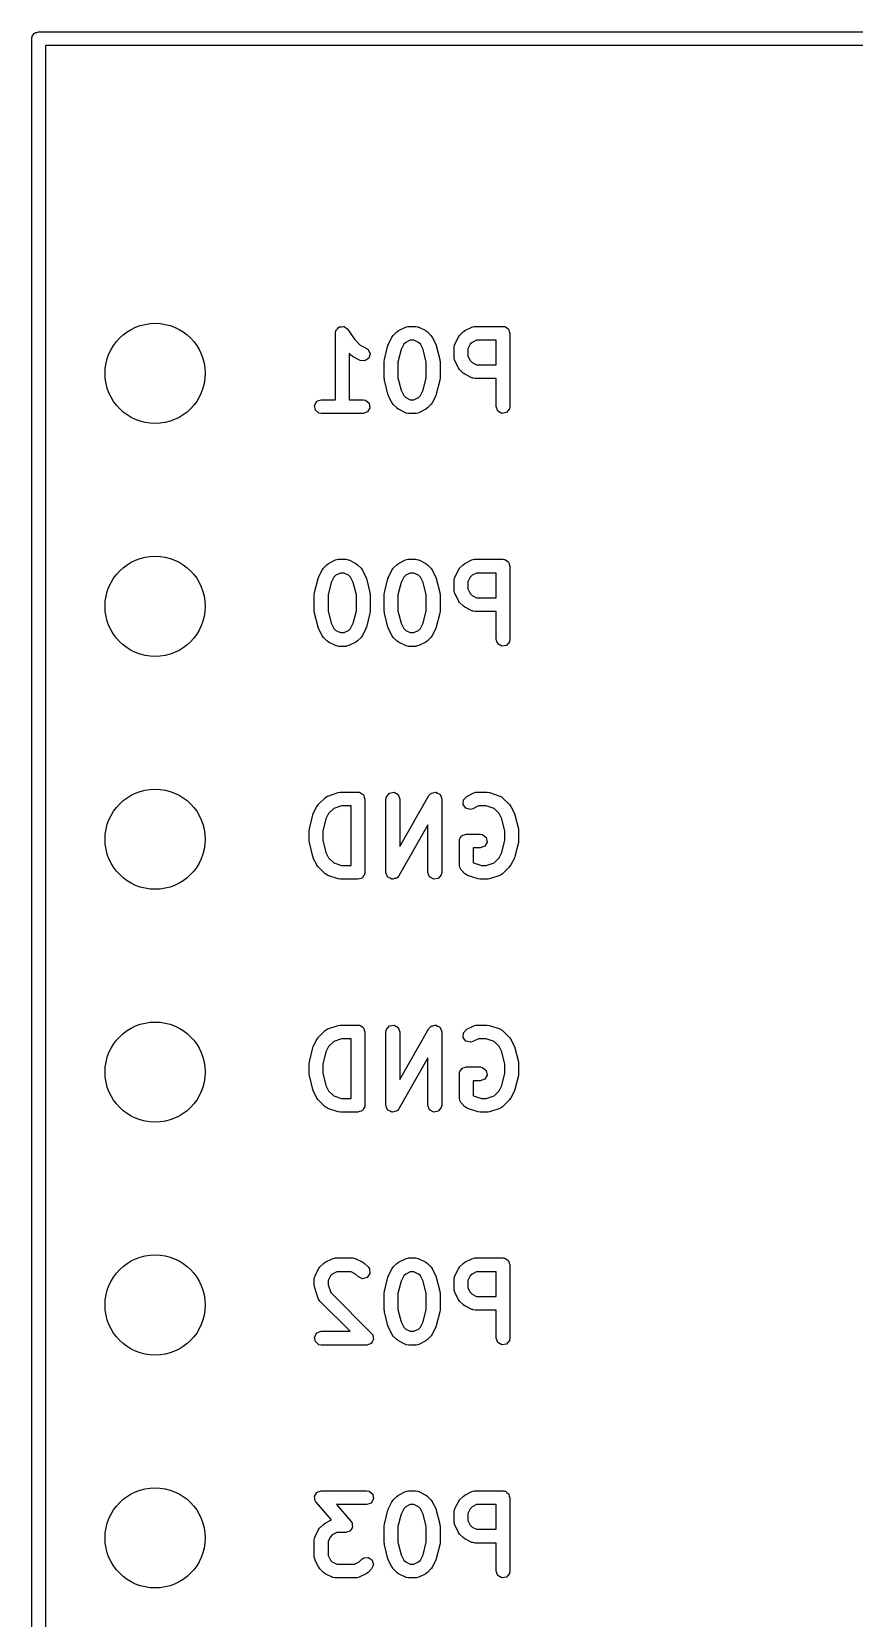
# Model space of a CAD drawing. Extents: x 191 to 317, y -162 to -60.
# Drawn here: x 245.03 to 254, y -77.7 to -60.4 of the extents above; entities that cross this region are included whole.
import ezdxf

# ---------------------------------------------------------------- set-up
doc = ezdxf.new("R2010")
doc.units = 0
doc.layers.add('BLACK', color=7, linetype='CONTINUOUS')

msp = doc.modelspace()

# ---------------------------------------------------------------- linework, layer by layer
at = {"layer": 'BLACK', "linetype": 'CONTINUOUS'}
for p, q in [((245.035, -60.4733), (245.037, -60.4635)), ((245.035, -93.3345), (245.035, -60.4733)), ((245.036, -60.4603), (245.038, -60.4574)), ((245.037, -60.4635), (245.036, -60.4603)), ((245.038, -60.4574), (245.04, -60.4476)), ((245.04, -60.4476), (245.052, -60.4327)), ((245.052, -60.4327), (245.062, -60.4158)), ((245.062, -60.4158), (245.068, -60.4135)), ((245.068, -60.4135), (245.072, -60.4083)), ((245.072, -60.4083), (245.092, -60.4049)), ((245.092, -60.4049), (245.11, -60.3983)), ((245.11, -60.3983), (262.89, -60.3983)), ((245.185, -60.5483), (245.185, -93.2595)), ((262.815, -60.5483), (245.185, -60.5483)), ((248.344, -63.6864), (248.349, -63.6608)), ((248.349, -63.6608), (248.351, -63.6575)), ((248.351, -63.6575), (248.352, -63.6532)), ((248.352, -63.6532), (248.368, -63.6382)), ((248.368, -63.6382), (248.382, -63.6215)), ((248.382, -63.6215), (248.386, -63.6207)), ((248.386, -63.6207), (248.389, -63.6178)), ((248.389, -63.6178), (248.411, -63.6164)), ((248.411, -63.6164), (248.432, -63.6126)), ((248.432, -63.6126), (248.436, -63.6147)), ((248.436, -63.6147), (248.44, -63.6145)), ((248.44, -63.6145), (248.458, -63.6273)), ((248.458, -63.6273), (248.476, -63.6382)), ((248.476, -63.6382), (248.478, -63.6423)), ((248.478, -63.6423), (248.481, -63.6448)), ((248.481, -63.6448), (248.554, -63.7529)), ((248.976, -63.7096), (249.014, -63.6715)), ((249.014, -63.6715), (249.032, -63.6586)), ((249.032, -63.6586), (249.033, -63.6575)), ((249.033, -63.6575), (249.109, -63.6194)), ((249.109, -63.6194), (249.134, -63.6119)), ((249.134, -63.6119), (249.139, -63.613)), ((249.139, -63.613), (249.143, -63.6114)), ((249.143, -63.6114), (249.219, -63.6114)), ((249.219, -63.6114), (249.245, -63.616)), ((249.245, -63.616), (249.248, -63.6188)), ((249.248, -63.6188), (249.253, -63.6194)), ((249.253, -63.6194), (249.329, -63.6575)), ((249.329, -63.6575), (249.347, -63.6708)), ((249.347, -63.6708), (249.348, -63.6715)), ((249.348, -63.6715), (249.386, -63.7096)), ((249.699, -63.7096), (249.737, -63.6715)), ((249.737, -63.6715), (249.756, -63.6586)), ((249.756, -63.6586), (249.757, -63.6575)), ((249.757, -63.6575), (249.833, -63.6194)), ((249.833, -63.6194), (249.858, -63.6119)), ((249.858, -63.6119), (249.862, -63.613)), ((249.862, -63.613), (249.867, -63.6114)), ((249.867, -63.6114), (250.171, -63.6114)), ((250.171, -63.6114), (250.181, -63.6132)), ((250.181, -63.6132), (250.184, -63.6126)), ((250.184, -63.6126), (250.187, -63.6142)), ((250.187, -63.6142), (250.197, -63.616)), ((250.197, -63.616), (250.212, -63.6285)), ((250.212, -63.6285), (250.229, -63.6382)), ((250.229, -63.6382), (250.231, -63.6446)), ((250.231, -63.6446), (250.236, -63.6489)), ((250.236, -63.6489), (250.24, -63.6681)), ((250.24, -63.6681), (250.246, -63.6864)), ((248.344, -64.4114), (248.344, -63.6864)), ((248.554, -63.7529), (248.616, -63.8153)), ((248.616, -63.8153), (248.681, -63.8479)), ((248.88, -63.973), (248.918, -63.8206)), ((248.918, -63.8206), (248.923, -63.8088)), ((248.923, -63.8053), (248.961, -63.7291)), ((248.923, -63.8088), (248.923, -63.8053)), ((248.961, -63.7291), (248.975, -63.7111)), ((248.975, -63.7111), (248.976, -63.7096)), ((249.09, -63.8071), (249.061, -63.865)), ((249.111, -63.7862), (249.09, -63.8071)), ((249.161, -63.7614), (249.111, -63.7862)), ((249.201, -63.7614), (249.161, -63.7614)), ((249.251, -63.7862), (249.201, -63.7614)), ((249.272, -63.8071), (249.251, -63.7862)), ((249.301, -63.865), (249.272, -63.8071)), ((249.386, -63.7096), (249.399, -63.728)), ((249.399, -63.728), (249.4, -63.7291)), ((249.4, -63.7291), (249.439, -63.8053)), ((249.439, -63.8053), (249.442, -63.8177)), ((249.442, -63.8177), (249.444, -63.8206)), ((249.444, -63.8206), (249.482, -63.973)), ((249.639, -63.8388), (249.644, -63.8132)), ((249.639, -63.9531), (249.639, -63.8388)), ((249.644, -63.8132), (249.647, -63.8097)), ((249.647, -63.8053), (249.685, -63.7291)), ((249.647, -63.8097), (249.647, -63.8053)), ((249.685, -63.7291), (249.699, -63.7111)), ((249.699, -63.7111), (249.699, -63.7096)), ((249.814, -63.8071), (249.789, -63.8565)), ((249.835, -63.7862), (249.814, -63.8071)), ((249.884, -63.7614), (249.835, -63.7862)), ((250.096, -63.7614), (249.884, -63.7614)), ((250.096, -64.0305), (250.096, -63.7614)), ((250.246, -63.6864), (250.246, -64.4864)), ((248.518, -63.9299), (248.494, -63.9056)), ((248.494, -63.9056), (248.494, -64.4114)), ((248.52, -63.9306), (248.518, -63.9299)), ((248.538, -63.944), (248.52, -63.9306)), ((248.614, -63.9821), (248.538, -63.944)), ((248.665, -63.988), (248.614, -63.9821)), ((248.708, -63.9597), (248.665, -63.988)), ((248.681, -63.8479), (248.702, -63.8634)), ((248.702, -63.8634), (248.722, -63.9105)), ((248.722, -63.9105), (248.708, -63.9597)), ((248.877, -63.9912), (248.88, -63.9765)), ((248.877, -64.1817), (248.877, -63.9912)), ((248.88, -63.9765), (248.88, -63.973)), ((249.061, -63.865), (249.027, -64.0004)), ((249.027, -64.0004), (249.027, -64.1724)), ((249.335, -64.0004), (249.301, -63.865)), ((249.335, -64.1724), (249.335, -64.0004)), ((249.482, -63.973), (249.483, -63.9879)), ((249.483, -63.9879), (249.485, -63.9912)), ((249.485, -63.9912), (249.485, -64.1817)), ((249.641, -63.9573), (249.639, -63.9531)), ((249.64, -63.9617), (249.641, -63.9573)), ((249.647, -63.9866), (249.64, -63.9617)), ((249.685, -64.0628), (249.647, -63.9866)), ((249.789, -63.8565), (249.789, -63.9354)), ((249.789, -63.9354), (249.814, -63.9849)), ((249.814, -63.9849), (249.835, -64.0058)), ((249.835, -64.0058), (249.884, -64.0305)), ((248.879, -64.1849), (248.877, -64.1817)), ((248.88, -64.1999), (248.879, -64.1849)), ((249.027, -64.1724), (249.061, -64.3079)), ((249.301, -64.3079), (249.335, -64.1724)), ((249.485, -64.1817), (249.482, -64.1964)), ((249.686, -64.064), (249.685, -64.0628)), ((249.699, -64.0823), (249.686, -64.064)), ((249.737, -64.1204), (249.699, -64.0823)), ((249.739, -64.1211), (249.737, -64.1204)), ((249.757, -64.1345), (249.739, -64.1211)), ((249.833, -64.1726), (249.757, -64.1345)), ((249.838, -64.1731), (249.833, -64.1726)), ((249.841, -64.176), (249.838, -64.1731)), ((249.867, -64.1805), (249.841, -64.176)), ((250.096, -64.1805), (249.867, -64.1805)), ((249.884, -64.0305), (250.096, -64.0305)), ((250.096, -64.4864), (250.096, -64.1805)), ((248.918, -64.3522), (248.88, -64.1999)), ((248.92, -64.3552), (248.918, -64.3522)), ((248.923, -64.3676), (248.92, -64.3552)), ((249.061, -64.3079), (249.09, -64.3658)), ((249.272, -64.3658), (249.301, -64.3079)), ((249.444, -64.3522), (249.439, -64.3641)), ((249.439, -64.3641), (249.439, -64.3676)), ((249.482, -64.1999), (249.444, -64.3522)), ((249.482, -64.1964), (249.482, -64.1999)), ((248.117, -64.4734), (248.142, -64.429)), ((248.126, -64.5239), (248.117, -64.4734)), ((248.165, -64.5569), (248.126, -64.5239)), ((248.142, -64.429), (248.19, -64.4114)), ((248.19, -64.4114), (248.344, -64.4114)), ((248.494, -64.4114), (248.648, -64.4114)), ((248.648, -64.4114), (248.673, -64.416)), ((248.673, -64.416), (248.713, -64.4489)), ((248.721, -64.4995), (248.696, -64.5439)), ((248.713, -64.4489), (248.721, -64.4995)), ((248.961, -64.4438), (248.923, -64.3676)), ((248.963, -64.4449), (248.961, -64.4438)), ((248.976, -64.4633), (248.963, -64.4449)), ((249.014, -64.5014), (248.976, -64.4633)), ((249.015, -64.5021), (249.014, -64.5014)), ((249.033, -64.5154), (249.015, -64.5021)), ((249.109, -64.5535), (249.033, -64.5154)), ((249.09, -64.3658), (249.111, -64.3867)), ((249.111, -64.3867), (249.161, -64.4114)), ((249.161, -64.4114), (249.201, -64.4114)), ((249.201, -64.4114), (249.251, -64.3867)), ((249.251, -64.3867), (249.272, -64.3658)), ((249.329, -64.5154), (249.253, -64.5535)), ((249.33, -64.5142), (249.329, -64.5154)), ((249.348, -64.5014), (249.33, -64.5142)), ((249.386, -64.4633), (249.348, -64.5014)), ((249.387, -64.4618), (249.386, -64.4633)), ((249.4, -64.4438), (249.387, -64.4618)), ((249.439, -64.3676), (249.4, -64.4438)), ((250.114, -64.5346), (250.096, -64.4864)), ((250.158, -64.5603), (250.114, -64.5346)), ((250.242, -64.5121), (250.209, -64.5514)), ((250.246, -64.4864), (250.242, -64.5121)), ((248.19, -64.5614), (248.165, -64.5569)), ((248.648, -64.5614), (248.19, -64.5614)), ((248.696, -64.5439), (248.648, -64.5614)), ((249.114, -64.554), (249.109, -64.5535)), ((249.117, -64.5569), (249.114, -64.554)), ((249.143, -64.5614), (249.117, -64.5569)), ((249.219, -64.5614), (249.143, -64.5614)), ((249.223, -64.5599), (249.219, -64.5614)), ((249.228, -64.5609), (249.223, -64.5599)), ((249.253, -64.5535), (249.228, -64.5609)), ((250.209, -64.5514), (250.158, -64.5603)), ((248.2, -66.2691), (248.213, -66.2511)), ((248.213, -66.2511), (248.214, -66.2496)), ((248.214, -66.2496), (248.252, -66.2115)), ((248.252, -66.2115), (248.27, -66.1986)), ((248.27, -66.1986), (248.271, -66.1975)), ((248.271, -66.1975), (248.347, -66.1594)), ((248.347, -66.1594), (248.372, -66.1519)), ((248.372, -66.1519), (248.377, -66.153)), ((248.377, -66.153), (248.381, -66.1514)), ((248.381, -66.1514), (248.457, -66.1514)), ((248.457, -66.1514), (248.483, -66.156)), ((248.483, -66.156), (248.486, -66.1588)), ((248.486, -66.1588), (248.491, -66.1594)), ((248.491, -66.1594), (248.567, -66.1975)), ((248.567, -66.1975), (248.585, -66.2108)), ((248.585, -66.2108), (248.586, -66.2115)), ((248.586, -66.2115), (248.624, -66.2496)), ((248.624, -66.2496), (248.637, -66.268)), ((248.637, -66.268), (248.639, -66.2691)), ((248.961, -66.2691), (248.975, -66.2511)), ((248.975, -66.2511), (248.976, -66.2496)), ((248.976, -66.2496), (249.014, -66.2115)), ((249.014, -66.2115), (249.032, -66.1986)), ((249.032, -66.1986), (249.033, -66.1975)), ((249.033, -66.1975), (249.109, -66.1594)), ((249.109, -66.1594), (249.134, -66.1519)), ((249.134, -66.1519), (249.139, -66.153)), ((249.139, -66.153), (249.143, -66.1514)), ((249.143, -66.1514), (249.219, -66.1514)), ((249.219, -66.1514), (249.245, -66.156)), ((249.245, -66.156), (249.248, -66.1588)), ((249.248, -66.1588), (249.253, -66.1594)), ((249.253, -66.1594), (249.329, -66.1975)), ((249.329, -66.1975), (249.347, -66.2108)), ((249.347, -66.2108), (249.348, -66.2115)), ((249.348, -66.2115), (249.386, -66.2496)), ((249.386, -66.2496), (249.399, -66.268)), ((249.399, -66.268), (249.4, -66.2691)), ((249.685, -66.2691), (249.699, -66.2511)), ((249.699, -66.2496), (249.737, -66.2115)), ((249.699, -66.2511), (249.699, -66.2496)), ((249.737, -66.2115), (249.756, -66.1986)), ((249.756, -66.1986), (249.757, -66.1975)), ((249.757, -66.1975), (249.833, -66.1594)), ((249.833, -66.1594), (249.858, -66.1519)), ((249.858, -66.1519), (249.862, -66.153)), ((249.862, -66.153), (249.867, -66.1514)), ((249.867, -66.1514), (250.171, -66.1514)), ((250.171, -66.1514), (250.181, -66.1532)), ((250.181, -66.1532), (250.184, -66.1526)), ((250.184, -66.1526), (250.187, -66.1542)), ((250.187, -66.1542), (250.197, -66.156)), ((250.197, -66.156), (250.212, -66.1685)), ((250.212, -66.1685), (250.229, -66.1782)), ((250.229, -66.1782), (250.231, -66.1846)), ((250.231, -66.1846), (250.236, -66.1889)), ((250.236, -66.1889), (250.24, -66.2081)), ((250.24, -66.2081), (250.246, -66.2264)), ((250.246, -66.2264), (250.246, -67.0264)), ((248.118, -66.513), (248.156, -66.3606)), ((248.156, -66.3606), (248.161, -66.3488)), ((248.161, -66.3453), (248.2, -66.2691)), ((248.161, -66.3488), (248.161, -66.3453)), ((248.299, -66.405), (248.265, -66.5404)), ((248.328, -66.3471), (248.299, -66.405)), ((248.349, -66.3262), (248.328, -66.3471)), ((248.399, -66.3014), (248.349, -66.3262)), ((248.439, -66.3014), (248.399, -66.3014)), ((248.489, -66.3262), (248.439, -66.3014)), ((248.51, -66.3471), (248.489, -66.3262)), ((248.539, -66.405), (248.51, -66.3471)), ((248.573, -66.5404), (248.539, -66.405)), ((248.639, -66.2691), (248.677, -66.3453)), ((248.677, -66.3453), (248.68, -66.3577)), ((248.68, -66.3577), (248.682, -66.3606)), ((248.682, -66.3606), (248.72, -66.513)), ((248.88, -66.513), (248.918, -66.3606)), ((248.918, -66.3606), (248.923, -66.3488)), ((248.923, -66.3453), (248.961, -66.2691)), ((248.923, -66.3488), (248.923, -66.3453)), ((249.061, -66.405), (249.027, -66.5404)), ((249.09, -66.3471), (249.061, -66.405)), ((249.111, -66.3262), (249.09, -66.3471)), ((249.161, -66.3014), (249.111, -66.3262)), ((249.201, -66.3014), (249.161, -66.3014)), ((249.251, -66.3262), (249.201, -66.3014)), ((249.272, -66.3471), (249.251, -66.3262)), ((249.301, -66.405), (249.272, -66.3471)), ((249.335, -66.5404), (249.301, -66.405)), ((249.4, -66.2691), (249.439, -66.3453)), ((249.439, -66.3453), (249.442, -66.3577)), ((249.442, -66.3577), (249.444, -66.3606)), ((249.444, -66.3606), (249.482, -66.513)), ((249.639, -66.3788), (249.644, -66.3532)), ((249.639, -66.4931), (249.639, -66.3788)), ((249.644, -66.3532), (249.647, -66.3497)), ((249.647, -66.3453), (249.685, -66.2691)), ((249.647, -66.3497), (249.647, -66.3453)), ((249.814, -66.3471), (249.789, -66.3965)), ((249.789, -66.3965), (249.789, -66.4754)), ((249.835, -66.3262), (249.814, -66.3471)), ((249.884, -66.3014), (249.835, -66.3262)), ((250.096, -66.3014), (249.884, -66.3014)), ((250.096, -66.5705), (250.096, -66.3014)), ((248.115, -66.5312), (248.118, -66.5165)), ((248.115, -66.7217), (248.115, -66.5312)), ((248.118, -66.5165), (248.118, -66.513)), ((248.265, -66.5404), (248.265, -66.7124)), ((248.573, -66.7124), (248.573, -66.5404)), ((248.72, -66.513), (248.721, -66.5279)), ((248.721, -66.5279), (248.723, -66.5312)), ((248.723, -66.5312), (248.723, -66.7217)), ((248.877, -66.5312), (248.88, -66.5165)), ((248.877, -66.7217), (248.877, -66.5312)), ((248.88, -66.5165), (248.88, -66.513)), ((249.027, -66.5404), (249.027, -66.7124)), ((249.335, -66.7124), (249.335, -66.5404)), ((249.482, -66.513), (249.483, -66.5279)), ((249.483, -66.5279), (249.485, -66.5312)), ((249.485, -66.5312), (249.485, -66.7217)), ((249.641, -66.4973), (249.639, -66.4931)), ((249.64, -66.5017), (249.641, -66.4973)), ((249.647, -66.5266), (249.64, -66.5017)), ((249.685, -66.6028), (249.647, -66.5266)), ((249.686, -66.604), (249.685, -66.6028)), ((249.699, -66.6223), (249.686, -66.604)), ((249.789, -66.4754), (249.814, -66.5249)), ((249.814, -66.5249), (249.835, -66.5458)), ((249.835, -66.5458), (249.884, -66.5705)), ((249.884, -66.5705), (250.096, -66.5705)), ((248.117, -66.7249), (248.115, -66.7217)), ((248.118, -66.7399), (248.117, -66.7249)), ((248.156, -66.8922), (248.118, -66.7399)), ((248.265, -66.7124), (248.299, -66.8479)), ((248.539, -66.8479), (248.573, -66.7124)), ((248.72, -66.7399), (248.682, -66.8922)), ((248.723, -66.7217), (248.72, -66.7364)), ((248.72, -66.7364), (248.72, -66.7399)), ((248.879, -66.7249), (248.877, -66.7217)), ((248.88, -66.7399), (248.879, -66.7249)), ((248.918, -66.8922), (248.88, -66.7399)), ((249.027, -66.7124), (249.061, -66.8479)), ((249.301, -66.8479), (249.335, -66.7124)), ((249.482, -66.7399), (249.444, -66.8922)), ((249.485, -66.7217), (249.482, -66.7364)), ((249.482, -66.7364), (249.482, -66.7399)), ((249.737, -66.6604), (249.699, -66.6223)), ((249.739, -66.6611), (249.737, -66.6604)), ((249.757, -66.6745), (249.739, -66.6611)), ((249.833, -66.7126), (249.757, -66.6745)), ((249.838, -66.7131), (249.833, -66.7126)), ((249.841, -66.716), (249.838, -66.7131)), ((249.867, -66.7205), (249.841, -66.716)), ((250.096, -66.7205), (249.867, -66.7205)), ((250.096, -67.0264), (250.096, -66.7205)), ((248.158, -66.8952), (248.156, -66.8922)), ((248.161, -66.9076), (248.158, -66.8952)), ((248.2, -66.9838), (248.161, -66.9076)), ((248.299, -66.8479), (248.328, -66.9058)), ((248.328, -66.9058), (248.349, -66.9267)), ((248.349, -66.9267), (248.399, -66.9514)), ((248.399, -66.9514), (248.439, -66.9514)), ((248.439, -66.9514), (248.489, -66.9267)), ((248.489, -66.9267), (248.51, -66.9058)), ((248.51, -66.9058), (248.539, -66.8479)), ((248.677, -66.9076), (248.639, -66.9838)), ((248.682, -66.8922), (248.677, -66.9041)), ((248.677, -66.9041), (248.677, -66.9076)), ((248.92, -66.8952), (248.918, -66.8922)), ((248.923, -66.9076), (248.92, -66.8952)), ((248.961, -66.9838), (248.923, -66.9076)), ((249.061, -66.8479), (249.09, -66.9058)), ((249.09, -66.9058), (249.111, -66.9267)), ((249.111, -66.9267), (249.161, -66.9514)), ((249.161, -66.9514), (249.201, -66.9514)), ((249.201, -66.9514), (249.251, -66.9267)), ((249.251, -66.9267), (249.272, -66.9058)), ((249.272, -66.9058), (249.301, -66.8479)), ((249.439, -66.9076), (249.4, -66.9838)), ((249.444, -66.8922), (249.439, -66.9041)), ((249.439, -66.9041), (249.439, -66.9076)), ((248.201, -66.9849), (248.2, -66.9838)), ((248.214, -67.0033), (248.201, -66.9849)), ((248.252, -67.0414), (248.214, -67.0033)), ((248.253, -67.0421), (248.252, -67.0414)), ((248.271, -67.0554), (248.253, -67.0421)), ((248.347, -67.0935), (248.271, -67.0554)), ((248.352, -67.094), (248.347, -67.0935)), ((248.355, -67.0969), (248.352, -67.094)), ((248.381, -67.1014), (248.355, -67.0969)), ((248.457, -67.1014), (248.381, -67.1014)), ((248.461, -67.0999), (248.457, -67.1014)), ((248.466, -67.1009), (248.461, -67.0999)), ((248.491, -67.0935), (248.466, -67.1009)), ((248.567, -67.0554), (248.491, -67.0935)), ((248.568, -67.0542), (248.567, -67.0554)), ((248.586, -67.0414), (248.568, -67.0542)), ((248.624, -67.0033), (248.586, -67.0414)), ((248.625, -67.0018), (248.624, -67.0033)), ((248.639, -66.9838), (248.625, -67.0018)), ((248.963, -66.9849), (248.961, -66.9838)), ((248.976, -67.0033), (248.963, -66.9849)), ((249.014, -67.0414), (248.976, -67.0033)), ((249.015, -67.0421), (249.014, -67.0414)), ((249.033, -67.0554), (249.015, -67.0421)), ((249.109, -67.0935), (249.033, -67.0554)), ((249.114, -67.094), (249.109, -67.0935)), ((249.117, -67.0969), (249.114, -67.094)), ((249.143, -67.1014), (249.117, -67.0969)), ((249.219, -67.1014), (249.143, -67.1014)), ((249.223, -67.0999), (249.219, -67.1014)), ((249.228, -67.1009), (249.223, -67.0999)), ((249.253, -67.0935), (249.228, -67.1009)), ((249.329, -67.0554), (249.253, -67.0935)), ((249.33, -67.0542), (249.329, -67.0554)), ((249.348, -67.0414), (249.33, -67.0542)), ((249.386, -67.0033), (249.348, -67.0414)), ((249.387, -67.0018), (249.386, -67.0033)), ((249.4, -66.9838), (249.387, -67.0018)), ((250.114, -67.0746), (250.096, -67.0264)), ((250.158, -67.1003), (250.114, -67.0746)), ((250.209, -67.0914), (250.158, -67.1003)), ((250.242, -67.0521), (250.209, -67.0914)), ((250.246, -67.0264), (250.242, -67.0521)), ((248.104, -68.9234), (248.142, -68.8472)), ((248.142, -68.8472), (248.156, -68.8292)), ((248.156, -68.8277), (248.233, -68.7515)), ((248.156, -68.8292), (248.156, -68.8277)), ((248.233, -68.7515), (248.254, -68.7366)), ((248.254, -68.7366), (248.258, -68.7362)), ((248.258, -68.7362), (248.262, -68.7334)), ((248.262, -68.7334), (248.376, -68.6953)), ((248.412, -68.8414), (248.326, -68.8701)), ((248.376, -68.6953), (248.398, -68.692)), ((248.398, -68.692), (248.4, -68.6914)), ((248.4, -68.6914), (248.59, -68.6914)), ((248.515, -68.8414), (248.412, -68.8414)), ((248.515, -69.4914), (248.515, -68.8414)), ((248.59, -68.6914), (248.6, -68.6932)), ((248.6, -68.6932), (248.603, -68.6926)), ((248.603, -68.6926), (248.606, -68.6942)), ((248.606, -68.6942), (248.616, -68.696)), ((248.616, -68.696), (248.631, -68.7085)), ((248.631, -68.7085), (248.648, -68.7182)), ((248.648, -68.7182), (248.65, -68.7246)), ((248.65, -68.7246), (248.655, -68.7289)), ((248.655, -68.7289), (248.659, -68.7481)), ((248.659, -68.7481), (248.665, -68.7664)), ((248.665, -68.7664), (248.665, -69.5664)), ((248.896, -68.7664), (248.901, -68.7408)), ((248.896, -69.5664), (248.896, -68.7664)), ((248.901, -68.7408), (248.934, -68.7015)), ((248.934, -68.7015), (248.984, -68.6926)), ((248.984, -68.6926), (249.029, -68.7182)), ((249.029, -68.7182), (249.046, -68.7664)), ((249.046, -69.284), (249.363, -68.7292)), ((249.046, -68.7664), (249.046, -69.284)), ((249.363, -68.7292), (249.38, -68.7092)), ((249.38, -68.7092), (249.387, -68.7068)), ((249.387, -68.7068), (249.391, -68.7015)), ((249.391, -68.7015), (249.41, -68.6981)), ((249.41, -68.6981), (249.428, -68.6914)), ((249.428, -68.6914), (249.435, -68.6938)), ((249.435, -68.6938), (249.442, -68.6926)), ((249.442, -68.6926), (249.458, -68.7022)), ((249.458, -68.7022), (249.477, -68.7088)), ((249.477, -68.7088), (249.48, -68.7148)), ((249.48, -68.7148), (249.486, -68.7182)), ((249.486, -68.7182), (249.493, -68.7364)), ((249.493, -68.7364), (249.502, -68.7531)), ((249.502, -68.7531), (249.501, -68.7599)), ((249.501, -68.7599), (249.504, -68.7664)), ((249.504, -68.7664), (249.504, -69.5664)), ((249.738, -68.8259), (249.741, -68.7747)), ((249.768, -68.8671), (249.738, -68.8259)), ((249.741, -68.7747), (249.776, -68.7375)), ((249.776, -68.7375), (249.852, -68.6994)), ((249.903, -68.8414), (249.843, -68.8716)), ((249.852, -68.6994), (249.877, -68.6919)), ((249.877, -68.6919), (249.881, -68.693)), ((249.881, -68.693), (249.886, -68.6914)), ((249.886, -68.6914), (250, -68.6914)), ((249.988, -68.8414), (249.903, -68.8414)), ((250.074, -68.8701), (249.988, -68.8414)), ((250, -68.6914), (250.022, -68.6953)), ((250.022, -68.6953), (250.024, -68.6953)), ((250.024, -68.6953), (250.138, -68.7334)), ((250.138, -68.7334), (250.161, -68.7458)), ((250.161, -68.7458), (250.163, -68.7496)), ((250.163, -68.7496), (250.167, -68.7515)), ((250.167, -68.7515), (250.244, -68.8277)), ((250.244, -68.8277), (250.256, -68.8461)), ((250.256, -68.8461), (250.258, -68.8472)), ((250.258, -68.8472), (250.296, -68.9234)), ((248.061, -69.0911), (248.099, -68.9387)), ((248.099, -68.9387), (248.104, -68.9269)), ((248.104, -68.9269), (248.104, -68.9234)), ((248.242, -68.9831), (248.208, -69.1185)), ((248.271, -68.9252), (248.242, -68.9831)), ((248.326, -68.8701), (248.271, -68.9252)), ((249.818, -68.879), (249.768, -68.8671)), ((249.843, -68.8716), (249.818, -68.879)), ((250.129, -68.9252), (250.074, -68.8701)), ((250.158, -68.9831), (250.129, -68.9252)), ((250.192, -69.1185), (250.158, -68.9831)), ((250.296, -68.9234), (250.299, -68.9358)), ((250.299, -68.9358), (250.301, -68.9387)), ((250.301, -68.9387), (250.339, -69.0911)), ((248.058, -69.1093), (248.061, -69.0946)), ((248.058, -69.2236), (248.058, -69.1093)), ((248.061, -69.0946), (248.061, -69.0911)), ((248.208, -69.1185), (248.208, -69.2143)), ((249.354, -69.0489), (249.037, -69.6036)), ((249.354, -69.5664), (249.354, -69.0489)), ((249.698, -69.2106), (249.699, -69.2077)), ((249.699, -69.2077), (249.701, -69.1979)), ((249.701, -69.1979), (249.713, -69.183)), ((249.713, -69.183), (249.723, -69.1661)), ((249.723, -69.1661), (249.73, -69.1638)), ((249.73, -69.1638), (249.734, -69.1586)), ((249.734, -69.1586), (249.753, -69.1552)), ((249.753, -69.1552), (249.771, -69.1486)), ((249.771, -69.1486), (249.924, -69.1486)), ((249.924, -69.1486), (249.949, -69.1531)), ((249.949, -69.1531), (249.989, -69.1861)), ((249.989, -69.1861), (249.998, -69.2366)), ((250.192, -69.2143), (250.192, -69.1185)), ((250.339, -69.0911), (250.34, -69.106)), ((250.34, -69.106), (250.342, -69.1093)), ((250.342, -69.1093), (250.342, -69.2236)), ((248.06, -69.2268), (248.058, -69.2236)), ((248.061, -69.2418), (248.06, -69.2268)), ((248.099, -69.3942), (248.061, -69.2418)), ((248.208, -69.2143), (248.242, -69.3498)), ((248.242, -69.3498), (248.271, -69.4077)), ((249.696, -69.2236), (249.698, -69.2138)), ((249.696, -69.4902), (249.696, -69.2236)), ((249.698, -69.2138), (249.698, -69.2106)), ((249.924, -69.2986), (249.846, -69.2986)), ((249.846, -69.2986), (249.846, -69.4592)), ((249.972, -69.281), (249.924, -69.2986)), ((249.998, -69.2366), (249.972, -69.281)), ((250.129, -69.4077), (250.158, -69.3498)), ((250.158, -69.3498), (250.192, -69.2143)), ((250.339, -69.2418), (250.301, -69.3942)), ((250.342, -69.2236), (250.339, -69.2383)), ((250.339, -69.2383), (250.339, -69.2418)), ((248.101, -69.3971), (248.099, -69.3942)), ((248.104, -69.4095), (248.101, -69.3971)), ((248.142, -69.4857), (248.104, -69.4095)), ((248.144, -69.4868), (248.142, -69.4857)), ((248.156, -69.5052), (248.144, -69.4868)), ((248.233, -69.5814), (248.156, -69.5052)), ((248.271, -69.4077), (248.326, -69.4628)), ((248.326, -69.4628), (248.412, -69.4914)), ((248.412, -69.4914), (248.515, -69.4914)), ((249.702, -69.5056), (249.696, -69.4902)), ((249.703, -69.5219), (249.702, -69.5056)), ((249.713, -69.5354), (249.703, -69.5219)), ((249.714, -69.5385), (249.713, -69.5354)), ((249.716, -69.5395), (249.714, -69.5385)), ((249.718, -69.5433), (249.716, -69.5395)), ((249.756, -69.5814), (249.718, -69.5433)), ((249.846, -69.4592), (249.85, -69.4628)), ((249.85, -69.4628), (249.936, -69.4914)), ((249.936, -69.4914), (249.988, -69.4914)), ((249.988, -69.4914), (250.074, -69.4628)), ((250.074, -69.4628), (250.129, -69.4077)), ((250.244, -69.5052), (250.167, -69.5814)), ((250.258, -69.4857), (250.244, -69.5037)), ((250.244, -69.5037), (250.244, -69.5052)), ((250.296, -69.4095), (250.258, -69.4857)), ((250.301, -69.3942), (250.296, -69.406)), ((250.296, -69.406), (250.296, -69.4095)), ((248.237, -69.5833), (248.233, -69.5814)), ((248.239, -69.5871), (248.237, -69.5833)), ((248.262, -69.5995), (248.239, -69.5871)), ((248.376, -69.6376), (248.262, -69.5995)), ((248.378, -69.6375), (248.376, -69.6376)), ((248.4, -69.6414), (248.378, -69.6375)), ((248.59, -69.6414), (248.4, -69.6414)), ((248.609, -69.6348), (248.59, -69.6414)), ((248.628, -69.6314), (248.609, -69.6348)), ((248.632, -69.6262), (248.628, -69.6314)), ((248.639, -69.6239), (248.632, -69.6262)), ((248.648, -69.607), (248.639, -69.6239)), ((248.661, -69.5921), (248.648, -69.607)), ((248.663, -69.5823), (248.661, -69.5921)), ((248.664, -69.5795), (248.663, -69.5823)), ((248.665, -69.5664), (248.664, -69.5762)), ((248.664, -69.5762), (248.664, -69.5795)), ((248.899, -69.573), (248.896, -69.5664)), ((248.898, -69.5798), (248.899, -69.573)), ((248.907, -69.5965), (248.898, -69.5798)), ((248.914, -69.6146), (248.907, -69.5965)), ((248.92, -69.6181), (248.914, -69.6146)), ((248.923, -69.6241), (248.92, -69.6181)), ((248.942, -69.6306), (248.923, -69.6241)), ((248.958, -69.6403), (248.942, -69.6306)), ((248.965, -69.6391), (248.958, -69.6403)), ((248.972, -69.6414), (248.965, -69.6391)), ((248.99, -69.6347), (248.972, -69.6414)), ((249.009, -69.6314), (248.99, -69.6347)), ((249.013, -69.6261), (249.009, -69.6314)), ((249.02, -69.6237), (249.013, -69.6261)), ((249.037, -69.6036), (249.02, -69.6237)), ((249.371, -69.6146), (249.354, -69.5664)), ((249.416, -69.6403), (249.371, -69.6146)), ((249.466, -69.6314), (249.416, -69.6403)), ((249.499, -69.5921), (249.466, -69.6314)), ((249.504, -69.5664), (249.499, -69.5921)), ((249.761, -69.5833), (249.756, -69.5814)), ((249.763, -69.5871), (249.761, -69.5833)), ((249.786, -69.5995), (249.763, -69.5871)), ((249.9, -69.6376), (249.786, -69.5995)), ((249.902, -69.6375), (249.9, -69.6376)), ((249.924, -69.6414), (249.902, -69.6375)), ((250, -69.6414), (249.924, -69.6414)), ((250.002, -69.6409), (250, -69.6414)), ((250.024, -69.6376), (250.002, -69.6409)), ((250.138, -69.5995), (250.024, -69.6376)), ((250.142, -69.5967), (250.138, -69.5995)), ((250.146, -69.5963), (250.142, -69.5967)), ((250.167, -69.5814), (250.146, -69.5963)), ((248.233, -71.2915), (248.254, -71.2766)), ((248.254, -71.2766), (248.258, -71.2762)), ((248.258, -71.2762), (248.262, -71.2734)), ((248.262, -71.2734), (248.376, -71.2353)), ((248.376, -71.2353), (248.398, -71.232)), ((248.398, -71.232), (248.4, -71.2314)), ((248.4, -71.2314), (248.59, -71.2314)), ((248.59, -71.2314), (248.6, -71.2332)), ((248.6, -71.2332), (248.603, -71.2326)), ((248.603, -71.2326), (248.606, -71.2342)), ((248.606, -71.2342), (248.616, -71.236)), ((248.616, -71.236), (248.631, -71.2485)), ((248.631, -71.2485), (248.648, -71.2582)), ((248.648, -71.2582), (248.65, -71.2646)), ((248.65, -71.2646), (248.655, -71.2689)), ((248.655, -71.2689), (248.659, -71.2881)), ((248.896, -71.3064), (248.901, -71.2808)), ((248.901, -71.2808), (248.934, -71.2415)), ((248.934, -71.2415), (248.984, -71.2326)), ((248.984, -71.2326), (249.029, -71.2582)), ((249.029, -71.2582), (249.046, -71.3064)), ((249.046, -71.824), (249.363, -71.2692)), ((249.363, -71.2692), (249.38, -71.2492)), ((249.38, -71.2492), (249.387, -71.2468)), ((249.387, -71.2468), (249.391, -71.2415)), ((249.391, -71.2415), (249.41, -71.2381)), ((249.41, -71.2381), (249.428, -71.2314)), ((249.428, -71.2314), (249.435, -71.2338)), ((249.435, -71.2338), (249.442, -71.2326)), ((249.442, -71.2326), (249.458, -71.2422)), ((249.458, -71.2422), (249.477, -71.2488)), ((249.477, -71.2488), (249.48, -71.2548)), ((249.48, -71.2548), (249.486, -71.2582)), ((249.486, -71.2582), (249.493, -71.2764)), ((249.493, -71.2764), (249.502, -71.2931)), ((249.741, -71.3147), (249.776, -71.2775)), ((249.776, -71.2775), (249.852, -71.2394)), ((249.852, -71.2394), (249.877, -71.2319)), ((249.877, -71.2319), (249.881, -71.233)), ((249.881, -71.233), (249.886, -71.2314)), ((249.886, -71.2314), (250, -71.2314)), ((250, -71.2314), (250.022, -71.2353)), ((250.022, -71.2353), (250.024, -71.2353)), ((250.024, -71.2353), (250.138, -71.2734)), ((250.138, -71.2734), (250.161, -71.2858)), ((250.161, -71.2858), (250.163, -71.2896)), ((248.104, -71.4634), (248.142, -71.3872)), ((248.142, -71.3872), (248.156, -71.3692)), ((248.156, -71.3677), (248.233, -71.2915)), ((248.156, -71.3692), (248.156, -71.3677)), ((248.326, -71.4101), (248.271, -71.4651)), ((248.412, -71.3814), (248.326, -71.4101)), ((248.515, -71.3814), (248.412, -71.3814)), ((248.515, -72.0314), (248.515, -71.3814)), ((248.659, -71.2881), (248.665, -71.3064)), ((248.665, -71.3064), (248.665, -72.1064)), ((248.896, -72.1064), (248.896, -71.3064)), ((249.046, -71.3064), (249.046, -71.824)), ((249.502, -71.2931), (249.501, -71.2999)), ((249.501, -71.2999), (249.504, -71.3064)), ((249.504, -71.3064), (249.504, -72.1064)), ((249.738, -71.3659), (249.741, -71.3147)), ((249.768, -71.4071), (249.738, -71.3659)), ((249.818, -71.419), (249.768, -71.4071)), ((249.843, -71.4116), (249.818, -71.419)), ((249.903, -71.3814), (249.843, -71.4116)), ((249.988, -71.3814), (249.903, -71.3814)), ((250.074, -71.4101), (249.988, -71.3814)), ((250.129, -71.4651), (250.074, -71.4101)), ((250.163, -71.2896), (250.167, -71.2915)), ((250.167, -71.2915), (250.244, -71.3677)), ((250.244, -71.3677), (250.256, -71.3861)), ((250.256, -71.3861), (250.258, -71.3872)), ((250.258, -71.3872), (250.296, -71.4634)), ((248.061, -71.6311), (248.099, -71.4787)), ((248.061, -71.6346), (248.061, -71.6311)), ((248.099, -71.4787), (248.104, -71.4669)), ((248.104, -71.4669), (248.104, -71.4634)), ((248.242, -71.5231), (248.208, -71.6585)), ((248.271, -71.4651), (248.242, -71.5231)), ((249.354, -71.5889), (249.037, -72.1436)), ((249.354, -72.1064), (249.354, -71.5889)), ((250.158, -71.5231), (250.129, -71.4651)), ((250.192, -71.6585), (250.158, -71.5231)), ((250.296, -71.4634), (250.299, -71.4758)), ((250.299, -71.4758), (250.301, -71.4787)), ((250.301, -71.4787), (250.339, -71.6311)), ((250.339, -71.6311), (250.34, -71.646)), ((248.058, -71.6493), (248.061, -71.6346)), ((248.058, -71.7636), (248.058, -71.6493)), ((248.06, -71.7668), (248.058, -71.7636)), ((248.061, -71.7818), (248.06, -71.7668)), ((248.099, -71.9342), (248.061, -71.7818)), ((248.208, -71.6585), (248.208, -71.7543)), ((248.208, -71.7543), (248.242, -71.8898)), ((249.696, -71.7636), (249.698, -71.7538)), ((249.696, -72.0302), (249.696, -71.7636)), ((249.698, -71.7506), (249.699, -71.7477)), ((249.698, -71.7538), (249.698, -71.7506)), ((249.699, -71.7477), (249.701, -71.7379)), ((249.701, -71.7379), (249.713, -71.723)), ((249.713, -71.723), (249.723, -71.7061)), ((249.723, -71.7061), (249.73, -71.7038)), ((249.73, -71.7038), (249.734, -71.6986)), ((249.734, -71.6986), (249.753, -71.6952)), ((249.753, -71.6952), (249.771, -71.6886)), ((249.771, -71.6886), (249.924, -71.6886)), ((249.924, -71.6886), (249.949, -71.6931)), ((249.949, -71.6931), (249.989, -71.7261)), ((249.998, -71.7766), (249.972, -71.821)), ((249.989, -71.7261), (249.998, -71.7766)), ((250.158, -71.8898), (250.192, -71.7543)), ((250.192, -71.7543), (250.192, -71.6585)), ((250.339, -71.7818), (250.301, -71.9342)), ((250.342, -71.7636), (250.339, -71.7783)), ((250.339, -71.7783), (250.339, -71.7818)), ((250.34, -71.646), (250.342, -71.6493)), ((250.342, -71.6493), (250.342, -71.7636)), ((248.101, -71.9371), (248.099, -71.9342)), ((248.104, -71.9495), (248.101, -71.9371)), ((248.142, -72.0257), (248.104, -71.9495)), ((248.242, -71.8898), (248.271, -71.9477)), ((248.271, -71.9477), (248.326, -72.0028)), ((249.924, -71.8386), (249.846, -71.8386)), ((249.846, -71.8386), (249.846, -71.9992)), ((249.972, -71.821), (249.924, -71.8386)), ((250.074, -72.0028), (250.129, -71.9477)), ((250.129, -71.9477), (250.158, -71.8898)), ((250.296, -71.9495), (250.258, -72.0257)), ((250.301, -71.9342), (250.296, -71.946)), ((250.296, -71.946), (250.296, -71.9495)), ((248.144, -72.0268), (248.142, -72.0257)), ((248.156, -72.0452), (248.144, -72.0268)), ((248.233, -72.1214), (248.156, -72.0452)), ((248.237, -72.1233), (248.233, -72.1214)), ((248.239, -72.1271), (248.237, -72.1233)), ((248.262, -72.1395), (248.239, -72.1271)), ((248.376, -72.1776), (248.262, -72.1395)), ((248.326, -72.0028), (248.412, -72.0314)), ((248.412, -72.0314), (248.515, -72.0314)), ((248.648, -72.147), (248.639, -72.1639)), ((248.661, -72.1321), (248.648, -72.147)), ((248.663, -72.1223), (248.661, -72.1321)), ((248.664, -72.1195), (248.663, -72.1223)), ((248.665, -72.1064), (248.664, -72.1162)), ((248.664, -72.1162), (248.664, -72.1195)), ((248.899, -72.113), (248.896, -72.1064)), ((248.898, -72.1198), (248.899, -72.113)), ((248.907, -72.1365), (248.898, -72.1198)), ((248.914, -72.1546), (248.907, -72.1365)), ((249.037, -72.1436), (249.02, -72.1637)), ((249.371, -72.1546), (249.354, -72.1064)), ((249.499, -72.1321), (249.466, -72.1714)), ((249.504, -72.1064), (249.499, -72.1321)), ((249.702, -72.0456), (249.696, -72.0302)), ((249.703, -72.0619), (249.702, -72.0456)), ((249.713, -72.0754), (249.703, -72.0619)), ((249.714, -72.0785), (249.713, -72.0754)), ((249.716, -72.0795), (249.714, -72.0785)), ((249.718, -72.0833), (249.716, -72.0795)), ((249.756, -72.1214), (249.718, -72.0833)), ((249.761, -72.1233), (249.756, -72.1214)), ((249.763, -72.1271), (249.761, -72.1233)), ((249.786, -72.1395), (249.763, -72.1271)), ((249.9, -72.1776), (249.786, -72.1395)), ((249.846, -71.9992), (249.85, -72.0028)), ((249.85, -72.0028), (249.936, -72.0314)), ((249.936, -72.0314), (249.988, -72.0314)), ((249.988, -72.0314), (250.074, -72.0028)), ((250.138, -72.1395), (250.024, -72.1776)), ((250.142, -72.1367), (250.138, -72.1395)), ((250.146, -72.1363), (250.142, -72.1367)), ((250.167, -72.1214), (250.146, -72.1363)), ((250.244, -72.0452), (250.167, -72.1214)), ((250.258, -72.0257), (250.244, -72.0437)), ((250.244, -72.0437), (250.244, -72.0452)), ((248.378, -72.1775), (248.376, -72.1776)), ((248.4, -72.1814), (248.378, -72.1775)), ((248.59, -72.1814), (248.4, -72.1814)), ((248.609, -72.1748), (248.59, -72.1814)), ((248.628, -72.1714), (248.609, -72.1748)), ((248.632, -72.1662), (248.628, -72.1714)), ((248.639, -72.1639), (248.632, -72.1662)), ((248.92, -72.1581), (248.914, -72.1546)), ((248.923, -72.1641), (248.92, -72.1581)), ((248.942, -72.1706), (248.923, -72.1641)), ((248.958, -72.1803), (248.942, -72.1706)), ((248.965, -72.1791), (248.958, -72.1803)), ((248.972, -72.1814), (248.965, -72.1791)), ((248.99, -72.1747), (248.972, -72.1814)), ((249.009, -72.1714), (248.99, -72.1747)), ((249.013, -72.1661), (249.009, -72.1714)), ((249.02, -72.1637), (249.013, -72.1661)), ((249.416, -72.1803), (249.371, -72.1546)), ((249.466, -72.1714), (249.416, -72.1803)), ((249.902, -72.1775), (249.9, -72.1776)), ((249.924, -72.1814), (249.902, -72.1775)), ((250, -72.1814), (249.924, -72.1814)), ((250.002, -72.1809), (250, -72.1814)), ((250.024, -72.1776), (250.002, -72.1809)), ((248.161, -73.8891), (248.175, -73.8711)), ((248.175, -73.8711), (248.176, -73.8696)), ((248.176, -73.8696), (248.214, -73.8315)), ((248.214, -73.8315), (248.232, -73.8186)), ((248.232, -73.8186), (248.233, -73.8175)), ((248.233, -73.8175), (248.309, -73.7794)), ((248.309, -73.7794), (248.334, -73.7719)), ((248.334, -73.7719), (248.339, -73.773)), ((248.339, -73.773), (248.343, -73.7714)), ((248.343, -73.7714), (248.533, -73.7714)), ((248.533, -73.7714), (248.559, -73.776)), ((248.559, -73.776), (248.562, -73.7788)), ((248.562, -73.7788), (248.567, -73.7794)), ((248.567, -73.7794), (248.643, -73.8175)), ((248.643, -73.8175), (248.661, -73.8308)), ((248.661, -73.8308), (248.663, -73.8315)), ((248.663, -73.8315), (248.701, -73.8696)), ((248.701, -73.8696), (248.716, -73.8909)), ((248.961, -73.8891), (248.975, -73.8711)), ((248.975, -73.8711), (248.976, -73.8696)), ((248.976, -73.8696), (249.014, -73.8315)), ((249.014, -73.8315), (249.032, -73.8186)), ((249.032, -73.8186), (249.033, -73.8175)), ((249.033, -73.8175), (249.109, -73.7794)), ((249.109, -73.7794), (249.134, -73.7719)), ((249.134, -73.7719), (249.139, -73.773)), ((249.139, -73.773), (249.143, -73.7714)), ((249.143, -73.7714), (249.219, -73.7714)), ((249.219, -73.7714), (249.245, -73.776)), ((249.245, -73.776), (249.248, -73.7788)), ((249.248, -73.7788), (249.253, -73.7794)), ((249.253, -73.7794), (249.329, -73.8175)), ((249.329, -73.8175), (249.347, -73.8308)), ((249.347, -73.8308), (249.348, -73.8315)), ((249.348, -73.8315), (249.386, -73.8696)), ((249.386, -73.8696), (249.399, -73.888)), ((249.685, -73.8891), (249.699, -73.8711)), ((249.699, -73.8696), (249.737, -73.8315)), ((249.699, -73.8711), (249.699, -73.8696)), ((249.737, -73.8315), (249.756, -73.8186)), ((249.756, -73.8186), (249.757, -73.8175)), ((249.757, -73.8175), (249.833, -73.7794)), ((249.833, -73.7794), (249.858, -73.7719)), ((249.858, -73.7719), (249.862, -73.773)), ((249.862, -73.773), (249.867, -73.7714)), ((249.867, -73.7714), (250.171, -73.7714)), ((250.171, -73.7714), (250.181, -73.7732)), ((250.181, -73.7732), (250.184, -73.7726)), ((250.184, -73.7726), (250.187, -73.7742)), ((250.187, -73.7742), (250.197, -73.776)), ((250.197, -73.776), (250.212, -73.7885)), ((250.212, -73.7885), (250.229, -73.7982)), ((250.229, -73.7982), (250.231, -73.8046)), ((250.231, -73.8046), (250.236, -73.8089)), ((250.236, -73.8089), (250.24, -73.8281)), ((250.24, -73.8281), (250.246, -73.8464)), ((250.246, -73.8464), (250.246, -74.6464)), ((248.115, -73.9988), (248.12, -73.9732)), ((248.115, -74.075), (248.115, -73.9988)), ((248.12, -73.9732), (248.123, -73.9697)), ((248.123, -73.9653), (248.161, -73.8891)), ((248.123, -73.9697), (248.123, -73.9653)), ((248.29, -73.9671), (248.265, -74.0165)), ((248.265, -74.0165), (248.265, -74.0628)), ((248.311, -73.9462), (248.29, -73.9671)), ((248.361, -73.9214), (248.311, -73.9462)), ((248.516, -73.9214), (248.361, -73.9214)), ((248.565, -73.9462), (248.516, -73.9214)), ((248.595, -73.9757), (248.565, -73.9462)), ((248.641, -73.9973), (248.595, -73.9757)), ((248.691, -73.9841), (248.641, -73.9973)), ((248.72, -73.942), (248.691, -73.9841)), ((248.716, -73.8909), (248.72, -73.942)), ((248.88, -74.133), (248.918, -73.9806)), ((248.918, -73.9806), (248.923, -73.9688)), ((248.923, -73.9653), (248.961, -73.8891)), ((248.923, -73.9688), (248.923, -73.9653)), ((249.061, -74.025), (249.027, -74.1604)), ((249.09, -73.9671), (249.061, -74.025)), ((249.111, -73.9462), (249.09, -73.9671)), ((249.161, -73.9214), (249.111, -73.9462)), ((249.201, -73.9214), (249.161, -73.9214)), ((249.251, -73.9462), (249.201, -73.9214)), ((249.272, -73.9671), (249.251, -73.9462)), ((249.301, -74.025), (249.272, -73.9671)), ((249.335, -74.1604), (249.301, -74.025)), ((249.399, -73.888), (249.4, -73.8891)), ((249.4, -73.8891), (249.439, -73.9653)), ((249.439, -73.9653), (249.442, -73.9777)), ((249.442, -73.9777), (249.444, -73.9806)), ((249.444, -73.9806), (249.482, -74.133)), ((249.639, -73.9988), (249.644, -73.9732)), ((249.639, -74.1131), (249.639, -73.9988)), ((249.644, -73.9732), (249.647, -73.9697)), ((249.647, -73.9653), (249.685, -73.8891)), ((249.647, -73.9697), (249.647, -73.9653)), ((249.814, -73.9671), (249.789, -74.0165)), ((249.789, -74.0165), (249.789, -74.0954)), ((249.835, -73.9462), (249.814, -73.9671)), ((249.884, -73.9214), (249.835, -73.9462)), ((250.096, -73.9214), (249.884, -73.9214)), ((250.096, -74.1905), (250.096, -73.9214)), ((248.116, -74.0765), (248.115, -74.075)), ((248.119, -74.0987), (248.116, -74.0765)), ((248.157, -74.213), (248.119, -74.0987)), ((248.16, -74.2165), (248.157, -74.213)), ((248.161, -74.221), (248.16, -74.2165)), ((248.176, -74.2423), (248.161, -74.221)), ((248.265, -74.0628), (248.294, -74.1488)), ((248.294, -74.1488), (248.739, -74.5934)), ((248.877, -74.1512), (248.88, -74.1365)), ((248.877, -74.3417), (248.877, -74.1512)), ((248.88, -74.1365), (248.88, -74.133)), ((249.027, -74.1604), (249.027, -74.3324)), ((249.335, -74.3324), (249.335, -74.1604)), ((249.482, -74.133), (249.483, -74.1479)), ((249.483, -74.1479), (249.485, -74.1512)), ((249.485, -74.1512), (249.485, -74.3417)), ((249.641, -74.1173), (249.639, -74.1131)), ((249.64, -74.1217), (249.641, -74.1173)), ((249.647, -74.1466), (249.64, -74.1217)), ((249.685, -74.2228), (249.647, -74.1466)), ((249.686, -74.224), (249.685, -74.2228)), ((249.699, -74.2423), (249.686, -74.224)), ((249.789, -74.0954), (249.814, -74.1449)), ((249.814, -74.1449), (249.835, -74.1658)), ((249.835, -74.1658), (249.884, -74.1905)), ((249.884, -74.1905), (250.096, -74.1905)), ((248.505, -74.5714), (248.176, -74.2423)), ((248.879, -74.3449), (248.877, -74.3417)), ((248.88, -74.3599), (248.879, -74.3449)), ((248.918, -74.5122), (248.88, -74.3599)), ((249.027, -74.3324), (249.061, -74.4679)), ((249.301, -74.4679), (249.335, -74.3324)), ((249.482, -74.3599), (249.444, -74.5122)), ((249.485, -74.3417), (249.482, -74.3564)), ((249.482, -74.3564), (249.482, -74.3599)), ((249.737, -74.2804), (249.699, -74.2423)), ((249.739, -74.2811), (249.737, -74.2804)), ((249.757, -74.2945), (249.739, -74.2811)), ((249.833, -74.3326), (249.757, -74.2945)), ((249.838, -74.3331), (249.833, -74.3326)), ((249.841, -74.336), (249.838, -74.3331)), ((249.867, -74.3405), (249.841, -74.336)), ((250.096, -74.3405), (249.867, -74.3405)), ((250.096, -74.6464), (250.096, -74.3405)), ((248.142, -74.589), (248.19, -74.5714)), ((248.19, -74.5714), (248.505, -74.5714)), ((248.92, -74.5152), (248.918, -74.5122)), ((248.923, -74.5276), (248.92, -74.5152)), ((248.961, -74.6038), (248.923, -74.5276)), ((249.061, -74.4679), (249.09, -74.5258)), ((249.09, -74.5258), (249.111, -74.5467)), ((249.111, -74.5467), (249.161, -74.5714)), ((249.161, -74.5714), (249.201, -74.5714)), ((249.201, -74.5714), (249.251, -74.5467)), ((249.251, -74.5467), (249.272, -74.5258)), ((249.272, -74.5258), (249.301, -74.4679)), ((249.439, -74.5276), (249.4, -74.6038)), ((249.444, -74.5122), (249.439, -74.5241)), ((249.439, -74.5241), (249.439, -74.5276)), ((248.117, -74.6334), (248.142, -74.589)), ((248.126, -74.6839), (248.117, -74.6334)), ((248.165, -74.7169), (248.126, -74.6839)), ((248.19, -74.7214), (248.165, -74.7169)), ((248.686, -74.7214), (248.19, -74.7214)), ((248.707, -74.7137), (248.686, -74.7214)), ((248.729, -74.7079), (248.707, -74.7137)), ((248.731, -74.7051), (248.729, -74.7079)), ((248.734, -74.7039), (248.731, -74.7051)), ((248.745, -74.6843), (248.734, -74.7039)), ((248.739, -74.5934), (248.748, -74.6068)), ((248.758, -74.6658), (248.745, -74.6843)), ((248.748, -74.6068), (248.751, -74.6089)), ((248.751, -74.6089), (248.751, -74.6109)), ((248.751, -74.6109), (248.754, -74.6147)), ((248.754, -74.6147), (248.756, -74.6372)), ((248.756, -74.6372), (248.76, -74.6595)), ((248.76, -74.6595), (248.758, -74.6624)), ((248.758, -74.6624), (248.758, -74.6658)), ((248.963, -74.6049), (248.961, -74.6038)), ((248.976, -74.6233), (248.963, -74.6049)), ((249.014, -74.6614), (248.976, -74.6233)), ((249.015, -74.6621), (249.014, -74.6614)), ((249.033, -74.6754), (249.015, -74.6621)), ((249.109, -74.7135), (249.033, -74.6754)), ((249.114, -74.714), (249.109, -74.7135)), ((249.117, -74.7169), (249.114, -74.714)), ((249.143, -74.7214), (249.117, -74.7169)), ((249.219, -74.7214), (249.143, -74.7214)), ((249.223, -74.7199), (249.219, -74.7214)), ((249.228, -74.7209), (249.223, -74.7199)), ((249.253, -74.7135), (249.228, -74.7209)), ((249.329, -74.6754), (249.253, -74.7135)), ((249.33, -74.6742), (249.329, -74.6754)), ((249.348, -74.6614), (249.33, -74.6742)), ((249.386, -74.6233), (249.348, -74.6614)), ((249.387, -74.6218), (249.386, -74.6233)), ((249.4, -74.6038), (249.387, -74.6218)), ((250.114, -74.6946), (250.096, -74.6464)), ((250.158, -74.7203), (250.114, -74.6946)), ((250.209, -74.7114), (250.158, -74.7203)), ((250.242, -74.6721), (250.209, -74.7114)), ((250.246, -74.6464), (250.242, -74.6721)), ((248.117, -76.3734), (248.12, -76.3682)), ((248.12, -76.3933), (248.117, -76.3734)), ((248.119, -76.3622), (248.132, -76.3465)), ((248.12, -76.3682), (248.119, -76.3622)), ((248.121, -76.4135), (248.12, -76.3933)), ((248.125, -76.4209), (248.121, -76.4135)), ((248.126, -76.4239), (248.125, -76.4209)), ((248.128, -76.4262), (248.126, -76.4239)), ((248.134, -76.4358), (248.128, -76.4262)), ((248.132, -76.3465), (248.142, -76.329)), ((248.302, -76.6278), (248.134, -76.4358)), ((248.142, -76.329), (248.148, -76.3269)), ((248.148, -76.3269), (248.152, -76.3223)), ((248.152, -76.3223), (248.171, -76.3184)), ((248.171, -76.3184), (248.19, -76.3114)), ((248.19, -76.3114), (248.686, -76.3114)), ((248.686, -76.4614), (248.356, -76.4614)), ((248.356, -76.4614), (248.514, -76.6418)), ((248.686, -76.3114), (248.711, -76.316)), ((248.734, -76.4439), (248.686, -76.4614)), ((248.711, -76.316), (248.751, -76.3489)), ((248.76, -76.3995), (248.734, -76.4439)), ((248.751, -76.3489), (248.76, -76.3995)), ((248.923, -76.5053), (248.961, -76.4291)), ((248.961, -76.4291), (248.975, -76.4111)), ((248.975, -76.4111), (248.976, -76.4096)), ((248.976, -76.4096), (249.014, -76.3715)), ((249.014, -76.3715), (249.032, -76.3586)), ((249.032, -76.3586), (249.033, -76.3575)), ((249.033, -76.3575), (249.109, -76.3194)), ((249.109, -76.3194), (249.134, -76.3119)), ((249.161, -76.4614), (249.111, -76.4862)), ((249.134, -76.3119), (249.139, -76.313)), ((249.139, -76.313), (249.143, -76.3114)), ((249.143, -76.3114), (249.219, -76.3114)), ((249.201, -76.4614), (249.161, -76.4614)), ((249.251, -76.4862), (249.201, -76.4614)), ((249.219, -76.3114), (249.245, -76.316)), ((249.245, -76.316), (249.248, -76.3188)), ((249.248, -76.3188), (249.253, -76.3194)), ((249.253, -76.3194), (249.329, -76.3575)), ((249.329, -76.3575), (249.347, -76.3708)), ((249.347, -76.3708), (249.348, -76.3715)), ((249.348, -76.3715), (249.386, -76.4096)), ((249.386, -76.4096), (249.399, -76.428)), ((249.399, -76.428), (249.4, -76.4291)), ((249.4, -76.4291), (249.439, -76.5053)), ((249.647, -76.5053), (249.685, -76.4291)), ((249.685, -76.4291), (249.699, -76.4111)), ((249.699, -76.4096), (249.737, -76.3715)), ((249.699, -76.4111), (249.699, -76.4096)), ((249.737, -76.3715), (249.756, -76.3586)), ((249.756, -76.3586), (249.757, -76.3575)), ((249.757, -76.3575), (249.833, -76.3194)), ((249.833, -76.3194), (249.858, -76.3119)), ((249.884, -76.4614), (249.835, -76.4862)), ((249.858, -76.3119), (249.862, -76.313)), ((249.862, -76.313), (249.867, -76.3114)), ((249.867, -76.3114), (250.171, -76.3114)), ((250.096, -76.4614), (249.884, -76.4614)), ((250.096, -76.7305), (250.096, -76.4614)), ((250.171, -76.3114), (250.181, -76.3132)), ((250.181, -76.3132), (250.184, -76.3126)), ((250.184, -76.3126), (250.187, -76.3142)), ((250.187, -76.3142), (250.197, -76.316)), ((250.197, -76.316), (250.212, -76.3285)), ((250.212, -76.3285), (250.229, -76.3382)), ((250.229, -76.3382), (250.231, -76.3446)), ((250.231, -76.3446), (250.236, -76.3489)), ((250.236, -76.3489), (250.24, -76.3681)), ((250.24, -76.3681), (250.246, -76.3864)), ((250.246, -76.3864), (250.246, -77.1864)), ((248.233, -76.6622), (248.302, -76.6278)), ((248.514, -76.6418), (248.519, -76.6515)), ((248.88, -76.673), (248.918, -76.5206)), ((248.918, -76.5206), (248.923, -76.5088)), ((248.923, -76.5088), (248.923, -76.5053)), ((249.061, -76.565), (249.027, -76.7004)), ((249.09, -76.5071), (249.061, -76.565)), ((249.111, -76.4862), (249.09, -76.5071)), ((249.272, -76.5071), (249.251, -76.4862)), ((249.301, -76.565), (249.272, -76.5071)), ((249.335, -76.7004), (249.301, -76.565)), ((249.439, -76.5053), (249.442, -76.5177)), ((249.442, -76.5177), (249.444, -76.5206)), ((249.444, -76.5206), (249.482, -76.673)), ((249.639, -76.5388), (249.644, -76.5132)), ((249.639, -76.6531), (249.639, -76.5388)), ((249.644, -76.5132), (249.647, -76.5097)), ((249.647, -76.5097), (249.647, -76.5053)), ((249.814, -76.5071), (249.789, -76.5565)), ((249.789, -76.5565), (249.789, -76.6354)), ((249.789, -76.6354), (249.814, -76.6849)), ((249.835, -76.4862), (249.814, -76.5071)), ((248.115, -76.8436), (248.12, -76.8179)), ((248.12, -76.8179), (248.123, -76.8145)), ((248.123, -76.81), (248.161, -76.7338)), ((248.123, -76.8145), (248.123, -76.81)), ((248.161, -76.7338), (248.175, -76.7158)), ((248.175, -76.7158), (248.176, -76.7144)), ((248.176, -76.7144), (248.214, -76.6763)), ((248.214, -76.6763), (248.232, -76.6634)), ((248.232, -76.6634), (248.233, -76.6622)), ((248.29, -76.8118), (248.265, -76.8613)), ((248.311, -76.7909), (248.29, -76.8118)), ((248.361, -76.7662), (248.311, -76.7909)), ((248.457, -76.7662), (248.361, -76.7662)), ((248.476, -76.7593), (248.457, -76.7662)), ((248.496, -76.7554), (248.476, -76.7593)), ((248.5, -76.7507), (248.496, -76.7554)), ((248.505, -76.7487), (248.5, -76.7507)), ((248.515, -76.7311), (248.505, -76.7487)), ((248.528, -76.7154), (248.515, -76.7311)), ((248.519, -76.6515), (248.522, -76.6537)), ((248.522, -76.6537), (248.523, -76.6568)), ((248.523, -76.6568), (248.527, -76.6641)), ((248.527, -76.6641), (248.527, -76.6843)), ((248.527, -76.6843), (248.531, -76.7042)), ((248.531, -76.7042), (248.528, -76.7094)), ((248.528, -76.7094), (248.528, -76.7154)), ((248.877, -76.6912), (248.88, -76.6765)), ((248.877, -76.8817), (248.877, -76.6912)), ((248.88, -76.6765), (248.88, -76.673)), ((249.027, -76.7004), (249.027, -76.8724)), ((249.335, -76.8724), (249.335, -76.7004)), ((249.482, -76.673), (249.483, -76.6879)), ((249.483, -76.6879), (249.485, -76.6912)), ((249.485, -76.6912), (249.485, -76.8817)), ((249.641, -76.6573), (249.639, -76.6531)), ((249.64, -76.6617), (249.641, -76.6573)), ((249.647, -76.6866), (249.64, -76.6617)), ((249.685, -76.7628), (249.647, -76.6866)), ((249.686, -76.764), (249.685, -76.7628)), ((249.699, -76.7823), (249.686, -76.764)), ((249.737, -76.8204), (249.699, -76.7823)), ((249.739, -76.8211), (249.737, -76.8204)), ((249.757, -76.8345), (249.739, -76.8211)), ((249.814, -76.6849), (249.835, -76.7058)), ((249.835, -76.7058), (249.884, -76.7305)), ((249.884, -76.7305), (250.096, -76.7305)), ((248.115, -77.0341), (248.115, -76.8436)), ((248.265, -76.8613), (248.265, -77.0164)), ((248.879, -76.8849), (248.877, -76.8817)), ((248.88, -76.8999), (248.879, -76.8849)), ((248.918, -77.0522), (248.88, -76.8999)), ((249.027, -76.8724), (249.061, -77.0079)), ((249.301, -77.0079), (249.335, -76.8724)), ((249.482, -76.8999), (249.444, -77.0522)), ((249.485, -76.8817), (249.482, -76.8964)), ((249.482, -76.8964), (249.482, -76.8999)), ((249.833, -76.8726), (249.757, -76.8345)), ((249.838, -76.8731), (249.833, -76.8726)), ((249.841, -76.876), (249.838, -76.8731)), ((249.867, -76.8805), (249.841, -76.876)), ((250.096, -76.8805), (249.867, -76.8805)), ((250.096, -77.1864), (250.096, -76.8805)), ((248.117, -77.0383), (248.115, -77.0341)), ((248.116, -77.0426), (248.117, -77.0383)), ((248.123, -77.0676), (248.116, -77.0426)), ((248.161, -77.1438), (248.123, -77.0676)), ((248.163, -77.1449), (248.161, -77.1438)), ((248.176, -77.1633), (248.163, -77.1449)), ((248.214, -77.2014), (248.176, -77.1633)), ((248.265, -77.0164), (248.29, -77.0658)), ((248.29, -77.0658), (248.311, -77.0867)), ((248.311, -77.0867), (248.361, -77.1114)), ((248.361, -77.1114), (248.554, -77.1114)), ((248.554, -77.1114), (248.603, -77.0867)), ((248.603, -77.0867), (248.633, -77.0572)), ((248.633, -77.0572), (248.654, -77.0423)), ((248.654, -77.0423), (248.705, -77.0378)), ((248.739, -77.1633), (248.701, -77.2014)), ((248.705, -77.0378), (248.747, -77.0672)), ((248.76, -77.1168), (248.739, -77.1633)), ((248.747, -77.0672), (248.76, -77.1168)), ((248.92, -77.0552), (248.918, -77.0522)), ((248.923, -77.0676), (248.92, -77.0552)), ((248.961, -77.1438), (248.923, -77.0676)), ((248.963, -77.1449), (248.961, -77.1438)), ((248.976, -77.1633), (248.963, -77.1449)), ((249.014, -77.2014), (248.976, -77.1633)), ((249.061, -77.0079), (249.09, -77.0658)), ((249.09, -77.0658), (249.111, -77.0867)), ((249.111, -77.0867), (249.161, -77.1114)), ((249.161, -77.1114), (249.201, -77.1114)), ((249.201, -77.1114), (249.251, -77.0867)), ((249.251, -77.0867), (249.272, -77.0658)), ((249.272, -77.0658), (249.301, -77.0079)), ((249.386, -77.1633), (249.348, -77.2014)), ((249.387, -77.1618), (249.386, -77.1633)), ((249.4, -77.1438), (249.387, -77.1618)), ((249.439, -77.0676), (249.4, -77.1438)), ((249.444, -77.0522), (249.439, -77.0641)), ((249.439, -77.0641), (249.439, -77.0676)), ((248.215, -77.2021), (248.214, -77.2014)), ((248.233, -77.2154), (248.215, -77.2021)), ((248.309, -77.2535), (248.233, -77.2154)), ((248.314, -77.254), (248.309, -77.2535)), ((248.317, -77.2569), (248.314, -77.254)), ((248.343, -77.2614), (248.317, -77.2569)), ((248.571, -77.2614), (248.343, -77.2614)), ((248.576, -77.2599), (248.571, -77.2614)), ((248.58, -77.2609), (248.576, -77.2599)), ((248.605, -77.2535), (248.58, -77.2609)), ((248.681, -77.2154), (248.605, -77.2535)), ((248.682, -77.2142), (248.681, -77.2154)), ((248.701, -77.2014), (248.682, -77.2142)), ((249.015, -77.2021), (249.014, -77.2014)), ((249.033, -77.2154), (249.015, -77.2021)), ((249.109, -77.2535), (249.033, -77.2154)), ((249.114, -77.254), (249.109, -77.2535)), ((249.117, -77.2569), (249.114, -77.254)), ((249.143, -77.2614), (249.117, -77.2569)), ((249.219, -77.2614), (249.143, -77.2614)), ((249.223, -77.2599), (249.219, -77.2614)), ((249.228, -77.2609), (249.223, -77.2599)), ((249.253, -77.2535), (249.228, -77.2609)), ((249.329, -77.2154), (249.253, -77.2535)), ((249.33, -77.2142), (249.329, -77.2154)), ((249.348, -77.2014), (249.33, -77.2142)), ((250.114, -77.2346), (250.096, -77.1864)), ((250.158, -77.2603), (250.114, -77.2346)), ((250.209, -77.2514), (250.158, -77.2603)), ((250.242, -77.2121), (250.209, -77.2514)), ((250.246, -77.1864), (250.242, -77.2121))]:
    msp.add_line(p, q, dxfattribs=at)
at = {"layer": 'BLACK'}
for centre in [(246.38, -64.1245), (246.38, -66.6645), (246.38, -69.2045), (246.38, -71.7445), (246.38, -74.2845), (246.38, -76.8245)]:
    msp.add_circle(centre, 0.5461, dxfattribs=at)

doc.saveas('drawing.dxf')
